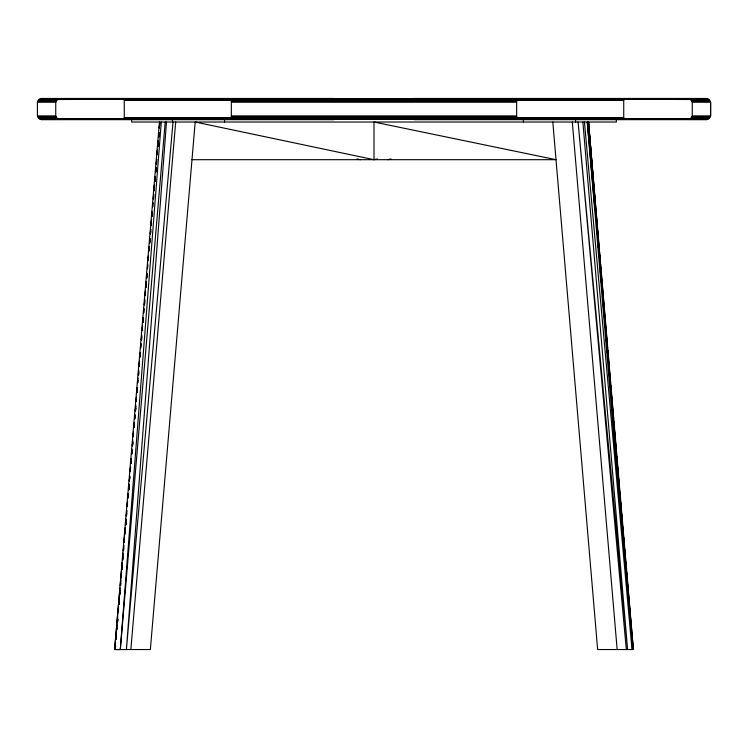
<?xml version="1.0" encoding="UTF-8"?>
<svg xmlns="http://www.w3.org/2000/svg" width="748" height="748" viewBox="0 0 748 748"><rect width="100%" height="100%" fill="white"/><g stroke="black" fill="none" stroke-linecap="round" stroke-linejoin="round"><path stroke-width="1.12" d="M231.338 119.035L231.338 99.101M516.662 119.035L516.662 99.101M39.364 119.044L690.301 119.044L692.265 115.893L692.265 102.233L690.301 99.082L623.729 98.68L39.364 99.082M692.265 115.893L710.6 115.893L710.6 102.233L692.265 102.233M166.505 122.018L126.393 649.535L173.012 122.018M115.996 649.535L120.288 649.535L161.269 122.018M116.108 639.054L116.305 636.726L116.127 639.072M116.903 629.732L117.099 627.404M117.586 621.588L117.782 619.26M118.38 612.266L118.577 609.938M119.063 604.113L119.259 601.785M119.858 594.8L120.054 592.472M120.643 585.488L120.839 583.16M121.326 577.334L121.531 575.006M122.018 569.181L122.317 565.684M122.803 559.869L122.999 557.54M123.598 550.547L123.794 548.219M124.28 542.403L124.579 538.906M125.075 533.081L125.271 530.753M125.758 524.928L126.057 521.44M126.552 515.615L126.749 513.287M127.338 506.303L127.534 503.974M128.02 498.149L128.319 494.652M128.712 489.996L129.011 486.499M129.498 480.684L129.797 477.187M130.292 471.362L130.489 469.033M130.975 463.218L131.274 459.721M131.77 453.896L132.059 450.408M132.452 445.743L132.751 442.255M133.247 436.43L133.537 432.933M134.032 427.117L134.229 424.789M134.724 418.964L135.014 415.467M135.407 410.811L135.799 406.155M136.192 401.498L136.491 398.001M136.987 392.176L137.277 388.689M137.772 382.864L137.969 380.536M138.464 374.711L138.754 371.223M139.147 366.557L139.539 361.901M139.941 357.245L140.231 353.748M140.727 347.932L141.017 344.435M141.419 339.779L141.709 336.282M142.204 330.457L142.494 326.969M142.887 322.313L143.289 317.648M143.971 309.504L143.681 312.991L143.99 308.335M144.766 300.182L144.364 304.838L144.785 299.022M145.159 295.525L145.449 292.029M145.841 287.372L146.243 282.716M146.636 278.06L147.029 273.403M147.711 265.25L147.421 268.747L147.749 264.081M148.506 255.938L148.113 260.594L148.441 255.938M149.189 247.784L148.899 251.272L149.235 246.616M149.591 243.128L149.983 238.462L149.535 243.128M150.376 233.806L150.769 229.15L150.329 233.806M151.059 225.653L151.461 220.997M152.246 211.684L151.853 216.34L152.209 211.684M152.938 203.531L152.639 207.028L152.994 202.371M154.808 181.409L155.201 176.752L154.78 181.409M155.986 167.43L155.593 172.087L155.967 167.43M156.678 159.277L156.285 163.943L156.659 159.277M158.548 137.155L158.941 132.499L158.539 137.155M115.314 649.535L115.603 646.038M122.12 569.181L122.326 566.853M125.084 534.25L125.29 531.922M125.879 524.928L126.075 522.6M128.843 489.996L129.039 487.668M131.115 463.218L131.311 460.88M132.592 445.743L132.789 443.414M135.556 410.811L135.753 408.483M136.351 401.498L136.547 399.17M139.315 366.557L139.511 364.229M141.587 339.779L141.783 337.451M143.064 322.313L143.261 319.985M144.551 304.838L144.747 302.51M145.336 295.525L145.533 293.197M146.028 287.372L146.225 285.044M146.823 278.06L147.019 275.731M148.3 260.594L148.497 258.266M149.778 243.128L149.983 240.8M150.572 233.806L150.769 231.478M151.264 225.653L151.461 223.325M152.05 216.34L152.255 214.012M153.536 198.875L153.733 196.546M154.228 190.721L154.425 188.393M155.014 181.409L155.219 179.081M155.808 172.087L156.005 169.759M156.5 163.943L156.697 161.605M157.286 154.621L157.482 152.293M157.978 146.468L158.174 144.14M158.772 137.155L158.969 134.827M377.413 158.969L374 159.689L195.191 122.018L150.357 649.535L114.612 649.535L159.464 122.018M114.996 649.535L115.594 642.541M115.884 639.054L116.286 634.398M116.679 629.732L117.071 625.076M117.371 621.588L117.763 616.922M118.165 612.266L118.558 607.61M118.857 604.113L119.353 598.297M119.652 594.8L120.045 590.144M120.437 585.488L120.839 580.831M121.129 577.334L121.531 572.678M121.821 569.181L122.317 563.356M122.616 559.869L123.009 555.212M123.411 550.547L123.803 545.89M124.103 542.403L124.495 537.737M124.888 533.081L125.29 528.425M125.589 524.928L126.075 519.112M126.375 515.615L126.777 510.959M127.169 506.303L127.562 501.646M127.861 498.149L128.254 493.493M128.553 489.996L129.049 484.171M129.348 480.684L129.741 476.027M130.133 471.362L130.535 466.705M130.835 463.218L131.227 458.552M131.62 453.896L132.022 449.239M132.312 445.743L132.807 439.927M133.107 436.43L133.499 431.774M133.901 427.117L134.294 422.461M134.593 418.964L134.986 414.308M135.285 410.811L135.781 404.986M136.071 401.498L136.473 396.842M136.865 392.176L137.258 387.52M137.66 382.864L138.053 378.208M138.352 374.711L138.745 370.054M139.044 366.557L139.539 360.742M139.839 357.245L140.231 352.589M140.624 347.932L141.026 343.267M141.316 339.779L141.718 335.123M142.111 330.457L142.503 325.801M142.803 322.313L143.205 317.648M145.084 295.525L145.477 290.869M145.776 287.372L146.271 281.557M146.561 278.06L146.963 273.403M151.021 225.653L151.517 219.837M117.632 621.644L117.829 619.325M119.138 604.216L119.334 601.897M122.139 569.359L122.345 567.04M120.288 649.535L165.233 122.018M130.853 649.535L175.687 122.018M114.631 649.535L120.017 587.947M120.213 585.628L122.251 562.384M122.448 560.065L123.055 553.09M123.261 550.771L123.766 544.955M124.075 541.477L124.579 535.662M124.785 533.343L125.29 527.527M125.496 525.208L126.001 519.393M126.309 515.914L126.814 510.099M127.123 506.611L127.525 501.964M127.936 497.317L128.235 493.83M128.647 489.183L129.049 484.536M129.357 481.058L129.759 476.401M130.171 471.754L130.573 467.107M130.984 462.46L131.283 458.973M131.695 454.326L131.994 450.838M132.499 445.032L132.807 441.544M133.209 436.897L133.518 433.41M134.023 427.604L134.229 425.285M134.836 418.31L135.042 415.981M135.547 410.175L135.753 407.847M137.071 392.747L137.277 390.419M138.595 375.318L138.801 372.99M57.699 119.044L55.735 115.893L55.735 102.233L57.699 99.082M387.595 159.689L391.008 158.969M709.385 99.68L623.729 99.101L124.271 99.101L38.615 99.68M41.168 98.465L334.001 98.465M413.999 98.465L706.832 98.465M40.233 98.671L58.559 98.671M689.441 98.671L707.767 98.671M690.301 99.082L708.637 99.082M124.271 99.69L623.729 99.69M38.017 100.428L56.352 100.428M124.271 100.438L623.729 100.438M691.648 100.428L709.983 100.428M37.606 101.298L55.941 101.298M231.338 101.298L516.662 101.298M692.059 101.298L710.394 101.298M55.735 102.233L37.4 102.233L37.4 115.893L55.735 115.893M231.338 102.233L516.662 102.233M231.338 115.893L516.662 115.893M37.606 116.828L55.941 116.828M231.338 116.828L516.662 116.828M692.059 116.828L710.394 116.828M38.017 117.698L56.352 117.698M124.271 117.688L623.729 117.688M691.648 117.698L709.983 117.698M38.615 118.446L124.271 119.035L623.729 119.035L709.385 118.446M124.271 118.436L623.729 118.436M690.301 119.044L708.637 119.044M40.233 119.456L58.559 119.456M689.441 119.456L707.767 119.456M41.168 119.661L334.001 119.661M413.999 119.661L706.832 119.661M191.984 159.689L556.016 159.689L374 122.018L374 159.689M594.884 198.875L588.536 122.018L633.369 649.535L597.643 649.535L552.809 122.018M356.992 158.969L360.405 159.689M626.319 649.535L578.082 122.018L627.591 649.535L582.879 122.018M584.45 122.018L632.004 649.535L587.264 122.018L594.679 206.841M598.035 245.185L598.232 247.504M598.746 253.32L598.942 255.638M599.559 262.613L599.756 264.932M600.27 270.748L600.466 273.067M600.981 278.873L601.28 282.361M601.785 288.176L602.093 291.655M602.495 296.311L602.804 299.789M603.309 305.605L603.617 309.092M604.019 313.739L604.328 317.217M604.73 321.864L605.141 326.521M605.543 331.168L605.955 335.815M606.254 339.302L606.665 343.949M606.965 347.427L607.479 353.243M607.778 356.731L608.189 361.377M608.489 364.856L609.003 370.671M609.199 372.99L609.714 378.806M610.013 382.293L610.518 388.1M610.723 390.419L611.331 397.394M611.537 399.722L612.042 405.528M612.247 407.847L612.752 413.663M612.958 415.981L613.566 422.957M613.771 425.285L633.369 649.535M632.481 647.207L632.686 649.535L632.397 646.038M588.536 122.018L607.582 347.932M607.778 350.26L609.835 374.711M610.031 377.039L610.527 382.864M610.723 385.192L611.312 392.176M611.509 394.505L613.566 418.964M613.762 421.292L614.258 427.117M614.454 429.446L615.043 436.43M615.239 438.758L615.828 445.743M616.025 448.071L616.511 453.896M616.707 456.224L617.296 463.218M617.493 465.546L617.988 471.362M618.185 473.69L618.774 480.684M618.97 483.012L619.559 489.996M619.755 492.324L620.242 498.149M620.438 500.477L620.934 506.303M621.223 509.79L621.719 515.615M622.009 519.112L622.504 524.928M622.701 527.265L623.187 533.081M623.486 536.578L623.972 542.403M624.169 544.731L624.664 550.547M624.954 554.044L625.45 559.869M625.739 563.356L626.235 569.181M626.431 571.509L626.918 577.334M627.217 580.831L627.609 585.488M627.899 588.975L628.385 594.8M628.685 598.297L629.171 604.113M629.47 607.61L629.863 612.266M630.153 615.763L630.648 621.588M630.938 625.076L631.331 629.732M631.723 634.398L632.116 639.054M632.415 642.541L633.004 649.535L588.171 122.018M587.947 122.018L588.143 124.346M588.339 126.674L588.835 132.499M589.031 134.827L589.62 141.811M589.826 144.14L590.312 149.965M590.509 152.293L591.107 159.277M591.303 161.605L591.799 167.43M591.995 169.759L592.584 176.752M592.781 179.081L593.379 186.065M593.575 188.393L594.071 194.218M594.267 196.546L594.856 203.531M595.053 205.859L595.548 211.684M595.745 214.012L596.343 220.997M596.539 223.325L597.035 229.15M597.231 231.478L597.82 238.462M598.017 240.8L598.615 247.784M598.811 250.113L599.307 255.938M599.503 258.266L599.999 264.081M600.289 267.578L600.784 273.403M600.981 275.731L601.579 282.716M601.775 285.044L602.271 290.869M602.467 293.197L602.963 299.022M603.253 302.51L603.748 308.335M604.047 311.832L604.543 317.648M604.739 319.985L605.328 326.969M605.525 329.298L606.02 335.123M606.217 337.451L606.712 343.267M607.011 346.763L607.507 352.589M607.797 356.076L608.292 361.901M608.489 364.229L608.984 370.054M609.283 373.551L609.779 379.367M609.975 381.695L610.462 387.52M610.761 391.017L611.256 396.842M611.453 399.17L612.051 406.155M612.734 414.308L612.247 408.483L612.388 410.811M613.033 417.795L613.425 422.461M613.725 425.949L614.22 431.774M614.519 435.261L615.006 441.086M615.211 443.414L615.8 450.408M615.997 452.736L616.492 458.552M616.689 460.88L617.184 466.705M617.483 470.202L617.97 476.027M618.269 479.515L618.764 485.34M618.961 487.668L619.456 493.493M619.755 496.981L620.242 502.806M620.438 505.134L620.934 510.959M621.233 514.456L621.625 519.112M621.925 522.6L622.317 527.265M622.71 531.922L623.112 536.578M623.505 541.234L623.804 544.731M624.197 549.387L624.589 554.044M624.982 558.7L625.281 562.197M625.674 566.853L626.076 571.509M626.469 576.166L626.768 579.663M627.161 584.319L627.46 587.816M627.946 593.641L628.152 595.969M628.741 602.953L628.937 605.282M629.433 611.107L629.629 613.435M630.91 628.572L631.106 630.901M572.314 122.018L617.147 649.535M595.081 201.203L595.558 207.028M595.754 209.356L596.324 216.34M596.521 218.668L597.1 225.653M597.287 227.99L597.774 233.806M598.054 237.303L598.54 243.128M598.727 245.456L599.213 251.272M599.503 254.769L599.98 260.594M600.27 264.081L600.653 268.747M601.037 273.403L601.42 278.06M601.813 282.716L602.196 287.372M602.486 290.869L602.869 295.525M603.253 300.182L603.636 304.838M604.019 309.504L604.309 312.991M604.786 318.816L605.076 322.313M605.459 326.969L605.749 330.457M606.235 336.282L606.516 339.779M607.002 345.604L607.189 347.932M607.769 354.917L607.965 357.245M608.535 364.229L608.732 366.557M609.209 372.382L609.405 374.711M587.75 122.018L587.947 124.346M588.321 129.002L588.611 132.499M589.087 138.324L589.368 141.811M589.845 147.637L590.032 149.965M590.509 155.79L590.789 159.277M591.266 165.102L591.453 167.43M592.023 174.415L592.21 176.752M592.781 183.737L592.977 186.065M710.6 102.233L710.6 115.893M623.729 99.101L623.729 119.446M616.333 119.661L616.333 122.018L131.667 122.018L131.667 119.661M575.558 119.661L575.558 122.018M523.413 119.661L523.413 122.018M224.587 119.661L224.587 122.018M172.442 119.661L172.442 122.018M124.271 99.101L124.271 119.446M115.519 646.038L115.229 649.535L115.529 646.048M153.723 194.218L153.331 198.875L153.686 194.218M154.509 184.896L154.013 190.721L154.481 184.896M157.463 149.965L157.071 154.621L157.454 149.965M158.249 140.652L157.753 146.468L158.239 140.652M159.726 123.186L159.333 127.843L159.726 123.186"/></g></svg>
